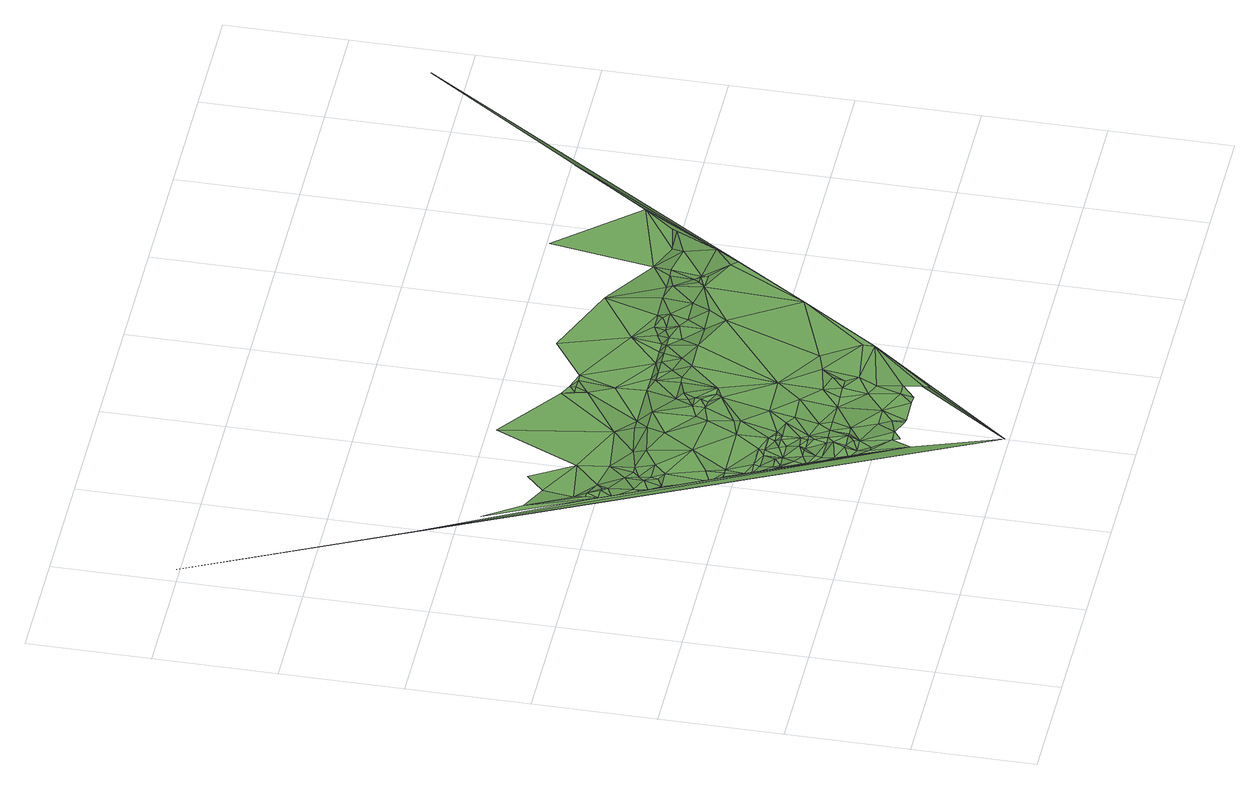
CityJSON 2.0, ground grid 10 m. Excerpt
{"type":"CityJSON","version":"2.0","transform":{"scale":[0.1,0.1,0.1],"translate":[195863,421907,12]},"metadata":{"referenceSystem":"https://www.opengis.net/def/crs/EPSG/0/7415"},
"CityObjects":{
"plantcover1":{"type":"PlantCover","attributes":{"3df_class":"Forest","bgt_fysiekvoorkomen":"groenvoorziening","bgt_status":"bestaand","identificatienamespace":"NL.IMGeo","begroeidterreindeeloptalud":"true","plus_fysiekvoorkomen":"gras- en kruidachtigen","relatievehoogteligging":0,"aantal_punten":0},"geometry":[{"type":"MultiSurface","lod":"1","boundaries":[[[0,1,2]],[[3,4,5]],[[6,4,3]],[[6,7,4]],[[8,6,3]],[[9,3,10]],[[11,12,10]],[[2,13,3]],[[6,8,7]],[[3,9,8]],[[7,14,4]],[[15,12,11]],[[12,16,10]],[[17,15,11]],[[16,9,10]],[[18,15,17]],[[19,8,9]],[[18,17,20]],[[8,21,7]],[[22,12,15]],[[16,19,9]],[[18,22,15]],[[10,3,13]],[[8,19,21]],[[23,16,12]],[[19,16,21]],[[11,10,13]],[[18,20,24]],[[23,12,22]],[[18,25,22]],[[17,11,13]],[[26,27,20]],[[23,21,16]],[[18,24,25]],[[28,29,26]],[[29,27,26]],[[30,20,27]],[[17,13,20]],[[31,22,25]],[[20,30,24]],[[7,32,14]],[[2,1,13]],[[33,22,31]],[[22,33,23]],[[24,31,25]],[[27,29,34]],[[7,21,32]],[[35,36,28]],[[26,20,13]],[[28,37,29]],[[34,30,27]],[[36,38,28]],[[13,28,26]],[[34,29,37]],[[35,39,36]],[[38,37,28]],[[33,40,23]],[[41,35,42]],[[35,41,39]],[[35,28,13]],[[31,24,43]],[[43,33,31]],[[23,44,21]],[[36,45,38]],[[36,39,45]],[[35,13,42]],[[33,46,40]],[[47,42,48]],[[32,49,14]],[[42,50,41]],[[40,44,23]],[[41,51,39]],[[42,47,52]],[[43,46,33]],[[13,48,42]],[[37,38,53]],[[39,51,45]],[[42,52,50]],[[54,24,30]],[[34,37,55]],[[13,56,48]],[[30,34,54]],[[53,38,45]],[[44,32,21]],[[50,51,41]],[[48,56,57]],[[40,46,44]],[[13,58,56]],[[58,59,56]],[[24,54,43]],[[45,51,53]],[[52,60,50]],[[48,61,47]],[[56,59,57]],[[37,53,55]],[[47,62,52]],[[59,58,63]],[[64,51,50]],[[58,13,65]],[[43,66,46]],[[52,67,60]],[[48,57,61]],[[68,53,51]],[[65,63,58]],[[50,60,64]],[[68,51,69]],[[70,57,59]],[[71,44,46]],[[59,63,72]],[[52,62,67]],[[55,53,68]],[[47,61,62]],[[51,73,69]],[[64,73,51]],[[67,64,60]],[[63,65,72]],[[70,59,74]],[[75,34,55]],[[66,43,54]],[[74,59,72]],[[70,61,57]],[[66,71,46]],[[34,75,54]],[[67,76,64]],[[68,69,77]],[[78,55,68]],[[72,65,79]],[[62,80,67]],[[81,79,65]],[[70,82,61]],[[70,74,82]],[[73,83,69]],[[64,84,73]],[[72,82,74]],[[67,80,76]],[[85,62,61]],[[64,76,84]],[[62,85,80]],[[69,83,77]],[[85,61,82]],[[78,68,77]],[[73,84,83]],[[86,32,44]],[[82,72,87]],[[76,80,88]],[[80,85,88]],[[75,55,78]],[[76,88,84]],[[89,72,79]],[[83,84,90]],[[83,90,77]],[[66,54,91]],[[92,87,72]],[[85,82,93]],[[71,86,44]],[[78,77,94]],[[85,93,88]],[[94,77,90]],[[82,87,93]],[[72,89,92]],[[95,71,66]],[[96,78,94]],[[96,94,90]],[[93,87,92]],[[84,88,97]],[[97,90,84]],[[98,99,79]],[[89,79,99]],[[88,93,100]],[[54,75,101]],[[96,90,97]],[[91,95,66]],[[92,102,93]],[[75,78,103]],[[54,101,91]],[[103,78,96]],[[102,100,93]],[[104,99,98]],[[100,105,88]],[[88,105,97]],[[89,106,92]],[[71,95,107]],[[108,32,86]],[[107,86,71]],[[99,106,89]],[[104,106,99]],[[109,75,103]],[[101,75,109]],[[96,97,110]],[[102,92,111]],[[110,103,96]],[[111,100,102]],[[111,92,106]],[[91,101,112]],[[110,97,105]],[[104,113,106]],[[114,95,91]],[[100,115,105]],[[116,107,95]],[[116,86,107]],[[101,109,117]],[[91,112,114]],[[111,115,100]],[[112,101,117]],[[109,103,118]],[[105,115,110]],[[95,114,116]],[[103,110,118]],[[113,119,106]],[[106,120,111]],[[117,109,118]],[[121,112,117]],[[112,121,114]],[[120,106,119]],[[122,119,113]],[[120,123,111]],[[111,124,115]],[[123,124,111]],[[121,117,125]],[[116,126,86]],[[110,115,127]],[[86,128,108]],[[125,117,129]],[[117,118,129]],[[130,114,121]],[[119,122,131]],[[118,110,127]],[[121,125,132]],[[123,120,133]],[[134,121,132]],[[116,114,135]],[[119,136,120]],[[123,133,124]],[[130,121,134]],[[125,129,137]],[[119,131,136]],[[129,118,137]],[[125,137,132]],[[124,127,115]],[[134,132,138]],[[120,139,133]],[[130,134,138]],[[136,139,120]],[[118,140,137]],[[130,135,114]],[[137,140,132]],[[141,124,133]],[[138,132,140]],[[127,140,118]],[[126,128,86]],[[139,142,133]],[[133,142,141]],[[116,135,143]],[[138,144,130]],[[126,116,143]],[[124,145,127]],[[138,140,144]],[[145,124,141]],[[142,139,145]],[[145,141,142]],[[135,130,146]],[[147,148,149]],[[130,144,146]],[[131,147,149]],[[149,136,131]],[[144,140,150]],[[151,140,127]],[[139,136,149]],[[128,126,152]],[[150,140,151]],[[127,145,153]],[[146,144,150]],[[154,152,126]],[[143,135,155]],[[146,155,135]],[[128,152,156]],[[156,152,154]],[[139,157,145]],[[143,158,126]],[[158,154,126]],[[146,150,159]],[[149,1,160]],[[161,155,146]],[[156,154,158]],[[161,146,159]],[[150,151,159]],[[158,143,162]],[[149,157,139]],[[151,127,163]],[[164,143,155]],[[162,156,158]],[[145,157,153]],[[161,164,155]],[[164,162,143]],[[161,159,165]],[[159,151,166]],[[161,165,164]],[[165,159,166]],[[127,153,167]],[[151,163,166]],[[166,168,165]],[[165,168,164]],[[167,163,127]],[[168,169,164]],[[170,168,166]],[[166,163,170]],[[162,164,171]],[[169,168,170]],[[153,157,160]],[[171,164,169]],[[160,157,149]],[[170,163,172]],[[173,169,170]],[[174,162,171]],[[173,170,175]],[[172,163,176]],[[175,170,172]],[[171,169,173]],[[163,167,176]],[[167,153,160]],[[177,173,175]],[[175,172,178]],[[171,173,177]],[[172,176,178]],[[179,177,175]],[[178,179,175]],[[177,180,171]],[[177,179,180]],[[181,179,178]],[[178,176,182]],[[181,180,179]],[[176,167,183]],[[176,183,182]],[[178,184,181]],[[171,180,185]],[[186,180,181]],[[178,182,184]],[[181,184,186]],[[171,187,174]],[[180,186,185]],[[182,183,188]],[[186,184,185]],[[184,182,188]],[[183,167,189]],[[189,167,160]],[[187,171,185]],[[185,184,190]],[[190,184,188]],[[183,189,188]],[[190,187,185]],[[190,188,191]],[[191,188,189]],[[160,192,189]],[[190,193,187]],[[190,191,193]],[[191,189,194]],[[194,189,195]],[[196,192,160]],[[189,197,195]],[[191,194,198]],[[198,194,195]],[[189,192,197]],[[193,191,199]],[[198,195,200]],[[197,200,195]],[[191,198,199]],[[201,196,160]],[[187,193,202]],[[192,200,197]],[[200,203,198]],[[198,203,199]],[[160,1,204]],[[202,193,199]],[[199,203,202]],[[192,201,200]],[[200,205,203]],[[196,201,192]],[[200,201,205]],[[205,202,203]],[[206,201,160]],[[205,207,202]],[[201,208,205]],[[208,207,205]],[[207,206,202]],[[201,209,208]],[[208,209,207]],[[202,206,210]],[[206,209,201]],[[206,207,209]],[[206,160,211]]]}]}
},
"vertices":[
[7,601,14],[301,4,7],[92,427,13],[157,297,15],[137,352,15],[117,382,15],[157,307,15],[157,317,13],[162,307,15],[167,297,15],[162,287,14],[172,267,15],[172,272,16],[267,72,15],[162,342,12],[177,262,13],[172,292,14],[177,257,13],[182,252,14],[172,297,13],[197,217,13],[177,302,12],[187,267,14],[187,282,14],[197,252,15],[192,257,13],[202,207,15],[207,207,15],[212,187,13],[212,192,13],[207,222,15],[192,262,14],[197,322,13],[192,272,13],[212,207,14],[222,167,15],[222,172,15],[222,187,15],[222,182,14],[227,167,13],[197,277,13],[232,157,15],[232,147,13],[207,262,15],[202,297,12],[232,172,15],[202,277,14],[242,137,14],[242,127,15],[177,357,12],[242,152,13],[237,167,13],[242,142,15],[237,182,13],[232,237,14],[242,187,15],[247,117,13],[257,122,15],[257,102,15],[257,112,13],[247,152,15],[262,132,15],[262,137,13],[262,102,14],[252,157,15],[272,87,16],[222,272,16],[252,152,13],[242,182,15],[247,172,15],[262,122,13],[222,282,13],[267,112,15],[252,167,13],[267,117,15],[257,207,15],[262,152,14],[257,177,13],[257,182,15],[282,87,16],[262,147,15],[277,82,14],[272,122,15],[257,172,15],[262,157,15],[267,137,15],[247,302,11],[277,122,13],[267,152,14],[292,102,14],[262,172,15],[247,262,16],[282,122,15],[277,137,14],[262,177,15],[252,277,15],[267,177,14],[277,172,16],[297,82,15],[297,92,15],[282,147,15],[267,232,17],[287,137,15],[272,207,17],[302,82,13],[287,167,15],[307,102,16],[252,287,13],[232,392,11],[272,212,16],[287,187,18],[307,137,14],[272,242,16],[322,82,15],[272,277,15],[307,167,17],[262,287,12],[282,237,18],[297,227,18],[332,92,15],[327,117,15],[282,247,18],[332,82,13],[317,137,16],[322,152,18],[292,242,18],[292,332,11],[322,187,19],[287,352,11],[292,237,16],[292,262,15],[342,92,15],[292,247,18],[327,137,18],[292,252,16],[302,287,12],[337,112,16],[302,232,17],[297,257,18],[342,127,18],[307,232,19],[337,147,19],[337,137,17],[302,312,11],[312,262,16],[347,157,18],[312,282,15],[347,77,13],[347,72,13],[382,122,19],[317,262,17],[332,257,18],[292,342,10],[362,162,19],[297,342,11],[317,287,12],[297,347,11],[382,132,19],[307,342,10],[327,272,15],[427,187,19],[322,282,15],[312,342,11],[357,257,19],[337,287,12],[337,282,14],[342,267,16],[392,242,19],[347,282,15],[352,287,12],[357,282,15],[367,312,11],[367,272,15],[362,287,12],[347,367,12],[367,282,15],[382,257,16],[372,292,12],[382,277,16],[377,287,14],[382,297,12],[382,287,13],[392,272,15],[402,257,19],[397,287,15],[397,297,12],[392,292,14],[412,342,11],[412,272,16],[432,267,18],[417,297,14],[432,292,15],[462,252,19],[432,297,13],[437,272,18],[442,272,19],[467,247,19],[447,267,17],[442,277,16],[447,297,13],[447,272,16],[482,267,17],[457,312,12],[452,297,15],[663,528,14],[477,292,15],[527,332,12],[482,302,12],[502,302,14],[507,307,12],[472,397,11],[572,397,12]
]}
